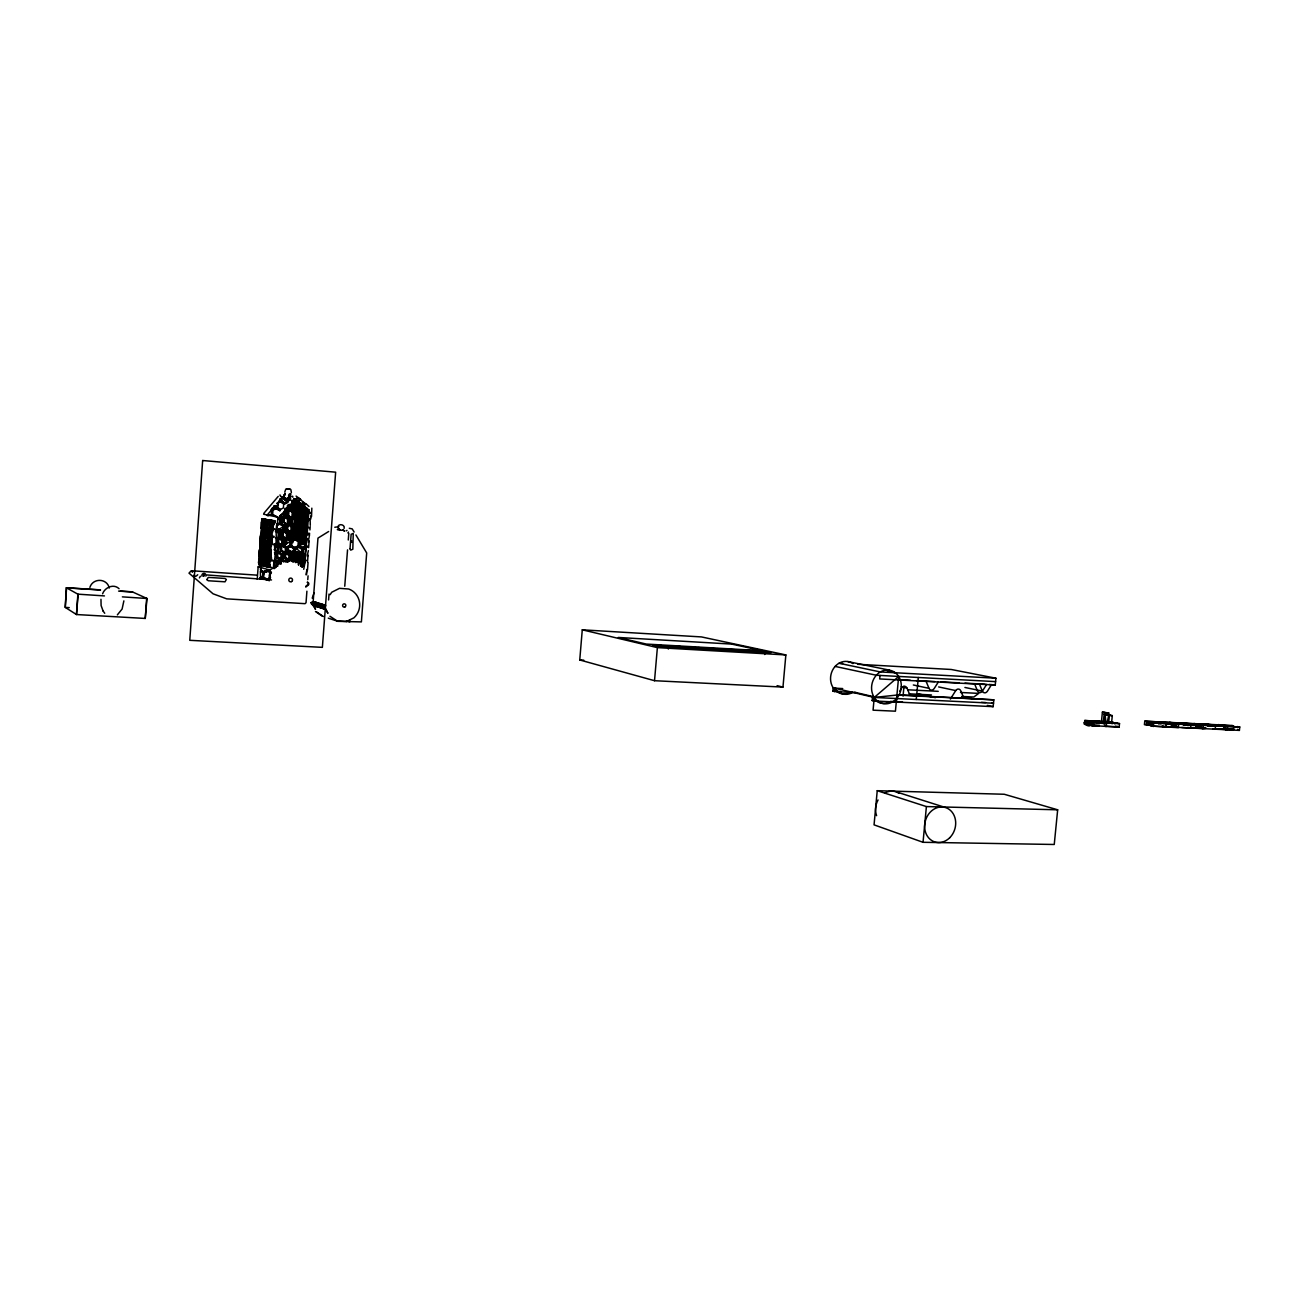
<?xml version="1.0" encoding="UTF-8"?>
<svg xmlns="http://www.w3.org/2000/svg" width="1305" height="1305" viewBox="0 0 1305 1305"><rect width="100%" height="100%" fill="white"/><g stroke="black" fill="none" stroke-linecap="round" stroke-linejoin="round"><path stroke-width="1.5" d="M1172.428 724.911L1172.95 723.851M193.874 575.228L195.261 576.337M1232.475 725.89L1144.762 721.192L1144.42 724.683L1153.375 725.384M1188.61 727.603L1190.666 728.223L1191.025 724.732L1189.132 724.357M1172.053 724.911L1172.983 723.019L1175.25 723.476M1194.124 723.459L1196.163 724.259L1183.88 723.345M1112.578 722.448L1084.749 720.49L1084.406 724.079C1095.025 730.506 1088.321 717.244 1089.936 724.667M1176.572 724.161L1178.676 724.177L1178.317 727.668L1151.402 726.069L1239.391 730.392L1239.75 726.967L1150.129 722.644L1149.591 724.96L1151.744 726.167M1201.334 726.314A2.463 1.648 -88.6 0 0 1201.187 725.319L1201.269 724.96M1225.525 726.396L1227.679 726.412L1227.32 729.854L1225.379 729.479M1234.497 727.586L1232.116 725.498M280.004 494.889L280.445 495.998M1117.455 723.557L1119.511 723.557L1119.152 727.146L1091.274 725.531L1098.794 725.923M1223.601 727.554L1224.286 725.939L1225.95 726.037M1173.652 724.813L1173.57 724.846M199.404 577.903L200.383 576.255M123.877 600.871L122.099 609.044L117.352 614.883M100.322 589.86L66.343 587.756L65.25 607.396L76.473 614.541L145.247 618.44L146.976 598.489L132.294 591.834L120.305 591.083M145.247 618.44L146.666 598.343M257.232 579.192L258.145 566.859L260.918 565.065M260.429 535.768L259.94 542.489L260.429 535.768L263.659 536.012M261.604 528.15L261.016 536.273L261.604 528.15L264.833 528.395M266.269 519.325L263.039 519.08L262.044 522.196L261.685 518.868L264.899 519.113M261.571 527.187L261.473 521.723L260.984 528.427L261.571 527.187L265.013 527.481M260.315 557.594L260.918 549.454L260.315 557.594L263.545 557.806M258.945 564.396L259.532 556.289L258.455 562.602L258.945 564.396L260.755 564.527M262.484 564.983L260.674 564.853L260.364 558.556L261.261 556.713L264.491 556.941M261.701 550.743L262.305 542.586L261.701 550.743L264.931 550.971M263.284 519.113L263.789 522.489L264.784 519.357M261.359 543.5L261.962 535.36L261.359 543.5L266.334 544.103M263.121 571.835L267.443 570.236L263.121 571.835L260.445 570.008L260.674 566.794M262.501 541.673L263.708 535.702L263.104 543.875L262.501 541.673L265.731 541.901M264.148 529.716L264.752 521.543L264.148 529.716L267.378 529.961M260.543 578.148L260.348 571.264L263.219 572.928L262.909 576.973L259.858 577.936L262.909 576.973M263.822 572.03L261.131 570.203L261.359 566.99M260.674 564.853L261.261 556.713M262.745 536.616L263.349 528.46L262.745 536.616L265.975 536.861M264.067 542.962L263.447 551.15L264.067 542.962L267.297 543.206M265.029 519.39L265.551 522.783L268.797 523.028M262.664 549.845L262.06 558.018L262.664 549.845L265.894 550.09M266.514 521.837L265.91 530.042L266.514 521.837L271.554 522.375M262.223 576.777L263.219 572.928M265.421 535.066L265.111 528.786L264.507 536.975L265.421 535.066L268.895 535.36M265.551 522.783L266.563 519.635L270.037 519.928M264.165 565.766L264.768 557.561L263.561 563.515L264.165 565.766L265.992 565.897M266.791 519.684L267.313 523.077L268.324 519.928L271.587 520.173M270.51 577.707A5.481 5.416 -68.4 0 1 270.836 573.205L270.135 573.009A5.465 5.399 -68.4 0 0 269.809 577.511L267.313 579.29L263.3 576.843L263.594 572.797L267.9 571.215L263.594 572.797M264.279 572.993L263.3 576.843M266.432 545.555L265.209 551.558L265.829 543.337L266.432 545.555L269.939 545.849M268.569 519.961L269.107 523.37L270.119 520.206M265.568 558.883L266.187 550.661L265.568 558.883L268.83 559.111M267.851 538.606L266.628 544.625L267.231 536.388L267.851 538.606L271.358 538.9M269.466 530.695L270.086 522.408L269.466 530.695L272.745 530.939M265.926 566.24L266.546 558.002L265.323 563.972L265.926 566.24L267.77 566.354M266.987 551.966L267.59 543.712L266.987 551.966L270.249 552.194M268.047 537.676L268.651 529.422L268.047 537.676L271.31 537.921M270.445 529.748L269.841 538.035L270.445 529.748L273.724 529.993M270.363 520.238L270.902 523.68L274.181 523.925M271.179 509.994L271.587 514.154C273.43 512.294 270.037 508.705 271.88 510.092M267.965 551.053L267.346 559.323L267.965 551.053L271.228 551.297M269.026 536.747L268.406 545.017L269.026 536.747L272.288 536.991M275.273 516.421L271.946 514.121L272.256 510.076L275.861 508.33L279.89 510.728L275.861 508.33M270.902 523.68L271.929 520.499L261.685 518.868M269.515 567.169L270.135 558.866L268.879 564.902L269.515 567.169L271.358 567.3M275.975 516.535L272.663 514.235L272.957 510.173L276.578 508.428M271.88 522.718L271.277 531.021L271.88 522.718L275.176 522.962M269.14 580.872L269.939 570.024L277.035 565.424M275.404 507.351L276.154 506.96L271.783 509.097L276.105 507.449M276.464 507.433L277.247 506.764L280.493 509.831L277.182 507.531M273.463 567.218L273.968 560.351L276.937 562.047L276.627 566.207L273.463 567.218L276.627 566.207M274.751 549.829L274.49 544.707M277.688 551.787L274.523 552.814L277.688 551.787L277.998 547.627L275.045 545.947L274.67 543.777M278.764 537.366L275.6 538.41L278.764 537.366L279.074 533.19L276.105 531.526L276.578 525.279L279.58 523.811L283.723 526.29L283.413 530.45L279.694 532.277L276.203 530.238L279.694 532.277M274.197 567.414L274.703 560.53M281.276 559.29L277.557 561.117L274.8 559.241L275.159 554.282L278.177 552.798L277.133 552.668L276.823 556.697L281.276 559.29L281.586 555.131L277.443 552.635L275.159 554.282M275.257 552.994L275.045 545.947M275.861 544.805L276.236 539.846L279.237 538.378L282.647 540.71L282.337 544.886L277.883 546.55L275.143 544.658L278.634 546.697L285.485 543.386L285.795 539.34L281.766 536.942L278.161 538.704L277.867 542.733L281.88 545.147L277.867 542.733M276.334 538.557L276.105 531.526M276.937 530.368L277.312 525.393L280.314 523.941M277.41 524.104L277.737 519.586L279.074 518.003L280.151 518.754L279.841 522.93L276.676 523.99M275.893 566.027L276.203 561.868L273.968 560.351M276.954 551.624L277.264 547.464M277.508 542.798L277.1 538.622L277.508 542.798L273.903 544.577M278.03 537.22L278.34 533.06M277.737 519.586L278.34 517.906L279.401 518.64L279.841 522.93M280.64 500.745L280.037 498.983L280.64 500.745L278.422 501.805L280.754 499.065M276.986 566.093L277.296 561.949L281.015 560.122L284.017 561.835M277.541 556.876L277.851 552.831L281.456 551.053L284.751 553.32L284.441 557.349L280.852 559.127L276.823 556.697M288.96 550.449L281.456 554.038L278.063 551.705L278.373 547.545L285.958 544.364L278.373 547.545M278.585 542.88L278.879 538.835L282.484 537.073M279.123 537.301L279.433 533.141L283.886 531.461L287.296 533.81L286.986 537.97L283.267 539.797L279.123 537.301L283.267 539.797M280.2 522.881L280.51 518.721L284.963 517.025L288.372 519.39L288.062 523.55L284.343 525.36L280.2 522.881L284.343 525.36M288.323 501.397L285.958 500.027L287.655 501.854L285.012 503.143L281.701 500.826L282.174 497.401M277.72 566.288L278.03 562.129L281.75 560.285M282.206 554.201L278.797 551.868L279.107 547.708M279.874 537.448L280.183 533.272L283.886 531.461M280.934 523.011L281.244 518.835L284.963 517.025M279.531 559.861L279.939 564.07L280.249 560.024L276.22 557.594L280.249 560.024M280.559 545.898L280.983 550.09L281.276 546.045L277.264 543.63L281.276 546.045M281.309 535.964L281.603 531.918L278.308 529.651L282.32 532.049L282.027 536.094L278.422 537.856L281.309 535.964L286.399 538.443L282.369 536.045L282.663 532L286.986 530.368L290.297 532.652L289.987 536.681L289.563 532.522L286.986 530.368M279.776 509.733L283.381 507.988L283.691 503.942L280.379 501.642L276.921 503.322L281.097 501.724L283.691 503.942M283.364 518.052L282.337 521.984L283.364 518.052L280.053 515.752M281.603 544.723L281.913 540.564L278.503 538.231L276.236 539.846M278.96 532.13L282.663 530.319L282.973 526.16L279.58 523.811M283.74 515.915L284.05 511.756L284.49 516.013L280.037 517.71L284.49 516.013M281.325 550.009L281.635 545.979L281.325 550.009L284.62 552.26L288.943 550.661M283.413 522.065L283.707 518.02L288.03 516.389L291.325 518.672L291.031 522.701L287.426 524.463L283.413 522.065L287.426 524.463M281.309 560.106L281.015 564.135L280.591 559.927L284.914 558.328L288.209 560.579L284.914 558.328M283.087 536.176L283.397 532.13M284.131 522.179L284.441 518.134M289.792 555.718L285.648 553.222L289.792 555.718L289.482 559.861L285.762 561.688L281.635 559.192L281.945 555.033L288.682 551.477L292.075 553.451L288.682 551.477M290.852 541.314L286.709 538.835L290.852 541.314L290.542 545.474L286.839 547.301L282.696 544.805L283.006 540.645L289.726 537.529L293.103 539.503L292.875 542.717M283.772 530.401L284.082 526.241L288.536 524.561L291.929 526.91L291.619 531.07L287.916 532.88L283.772 530.401L287.916 532.88M284.849 515.997L285.159 511.837L289.612 510.141L293.005 512.506L292.695 516.666L288.992 518.46L284.849 515.997L288.992 518.46M285.762 561.688L282.369 559.372L282.679 555.212L286.382 553.385M286.839 547.301L283.446 544.952L283.756 540.792L287.459 538.981M284.523 530.531L284.833 526.372L288.536 524.561M285.583 516.111L285.893 511.935L292.075 508.722L292.304 505.639L290.901 504.497L297.116 507.857L292.206 504.399L292.973 505.59M280.135 558.964L283.723 557.186L284.033 553.157L281.456 551.053M281.162 545.001L284.767 543.239L285.061 539.21L281.766 536.942M286.529 529.406L286.105 525.246L285.811 529.275L290.885 531.755L293.788 530.336L294.147 525.524L290.754 523.566L294.147 525.524M287.867 511.364L286.839 515.296L287.867 511.364L284.572 509.064M289.482 559.861L284.784 557.268L285.094 553.238L289.416 551.624M285.159 552.211L285.469 548.067L282.076 545.735L286.219 548.214L285.909 552.374L281.456 554.038M282.532 539.65L286.235 537.823L286.545 533.68L283.152 531.331M283.609 525.246L287.312 523.436L287.622 519.276L284.213 516.927M287.916 515.377L291.929 517.775L287.916 515.377L288.209 511.348L292.532 509.7L295.191 511.544L294.832 516.356L288.715 519.357L288.405 523.517L291.798 525.866L296.251 524.186L296.561 520.026L292.418 517.563L296.561 520.026M288.421 508.542L289.139 509.129L284.669 510.826L288.421 508.542A2.088 2.055 83.6 0 1 286.969 507.71L284.457 510.679M285.028 561.509L288.715 559.682L285.518 557.431L285.811 553.402M286.855 539.422L286.562 543.467L286.121 539.291L290.444 537.66M287.589 529.471L287.899 525.442L291.488 523.68M288.633 515.491L288.943 511.446M286.268 552.292L286.578 548.149L291.031 546.485L294.408 548.818L294.098 552.961L290.411 554.788L286.268 552.292L290.411 554.788M287.328 537.905L287.638 533.761L292.092 532.081L295.485 534.43L295.175 538.574L291.472 540.4L287.328 537.905L291.472 540.4M287.018 552.455L287.328 548.296L291.031 546.485M288.079 538.052L288.389 533.892L292.092 532.081M292.548 525.997L289.155 523.648L289.465 519.472L294.751 517.612L295.713 511.642L292.402 508.705L292.581 506.373L295.256 507.612L297.246 505.084M294.245 503.257L289.938 504.888L294.245 503.257L297.638 505.622L297.328 509.782L293.625 511.576L289.531 508.33M286.709 524.349L290.297 522.587L290.591 518.558L288.03 516.389M288.715 559.682L289.025 555.538M286.089 547.138L289.792 545.327L290.102 541.167M297.051 539.911L293.625 539.618L290.314 536.632L290.624 532.603L293.707 531.592L294.669 525.638L294.245 524.235L290.297 522.587M287.165 532.75L290.868 530.939L291.178 526.796L287.785 524.447M288.242 518.362L291.945 516.552L292.255 512.392L288.862 510.043M293.201 538.247L291.048 536.763L291.358 532.734L293.707 531.592M292.092 522.783L292.402 518.754L294.751 517.612M295.289 510.304L293.136 508.803L293.315 506.454M293.772 502.246L293.136 500.435L293.772 502.246L291.521 503.339L293.902 500.516M297.654 560.432L293.201 562.08L289.824 559.763L290.134 555.62L293.821 553.793L297.964 556.289L297.654 560.432L295.191 561.656M290.885 545.408L291.194 541.249L295.648 539.585L299.041 541.918L298.731 546.077L295.028 547.888L290.885 545.408L295.028 547.888M291.961 531.021L292.271 526.877L296.724 525.197L300.117 527.546L299.807 531.69L296.105 533.5L291.961 531.021L296.105 533.5M293.038 516.633L293.348 512.49L297.801 510.793L301.194 513.142L300.884 517.302L297.181 519.113L293.038 516.633L297.181 519.113M294.114 502.246L294.604 498.722L298.502 501.903L294.033 498.706L295.354 498.804L300.982 503.387L297.491 504.611L294.114 502.246L298.258 504.692M292.826 561.493L290.575 559.943L290.885 555.783L295.631 552.211L296.3 554.413L295.028 560.318L294.685 554.054M291.651 545.555L291.961 541.396L295.648 539.585M292.728 531.151L293.038 527.008L296.724 525.197M293.788 516.747L294.114 512.588L297.801 510.793M294.865 502.327L295.354 498.804M291.341 553.287L291.716 558.246L291.945 555.049M292.467 538.117L292.973 531.461M287.899 525.442L286.872 529.357L290.167 531.624L293.054 530.205L293.413 525.409M294.245 524.235L294 517.498M291.194 517.661L294.098 516.258L294.457 511.446L292.532 509.7M292.157 552.211L289.286 550.58L292.581 553.597L292.287 557.626L290.885 559.323M305.305 548.133L302.907 549.323L302.597 553.451L305.566 555.147L306.071 548.296L304.734 555.751L292.108 552.961L292.255 550.922L292.777 552.684L295.958 552.912M295.468 516.633L294.865 524.724L294.702 518.183L295.468 516.633L298.649 516.894M294.93 525.687L295.273 531.885L296.529 525.948M289.645 554.609L293.348 552.798L293.658 548.655L290.265 546.322M290.721 540.254L294.424 538.443L294.734 534.283L291.341 531.951M291.798 525.866L295.485 524.072L295.795 519.912M290.232 509.211L292.875 511.478L296.561 509.684L296.871 505.524L293.495 503.159M295.322 532.832L295.68 539.063L296.936 533.125L296.284 530.956L295.322 532.832L300.134 533.37M296.072 522.865L297.328 516.911L297.687 523.126M294.441 552.88L294.751 548.736L299.204 547.072L302.581 549.405L302.271 553.548L298.584 555.359L294.441 552.88L298.584 555.359M295.827 534.365L295.517 538.525L299.661 541.004L303.347 539.193L303.657 535.034L299.514 532.571L295.827 534.365L300.281 532.701M296.594 524.153L296.904 519.994L301.357 518.313L304.734 520.662L304.424 524.822L300.737 526.616L296.594 524.153L300.737 526.616M297.654 509.766L297.964 505.622L301.928 504.154L305.745 507.27L305.501 510.434L301.814 512.229L297.654 509.766L301.814 512.229M293.185 559.878L293.788 551.803L293.185 559.878L296.366 560.106M297.589 511.886L296.317 517.857L296.92 509.766M296.79 525.98L297.132 532.212L298.405 526.241L297.736 524.088M295.207 553.043L295.517 548.883L299.204 547.072M299.661 541.004L296.268 538.655L296.578 534.512M297.344 524.267L297.654 520.108L301.357 518.313M298.421 509.864L298.747 505.704L301.928 504.154M296.887 560.253L297.197 556.109L293.821 553.793M294.278 547.725L297.964 545.914L298.274 541.771L294.897 539.438M295.354 533.37L299.041 531.559L299.351 527.416L295.974 525.067M299.563 523.403L299.204 517.172L298.241 519.096L298.6 525.311L299.563 523.403L304.93 523.99M296.414 518.999L300.117 517.188L300.427 513.044L297.034 510.695M1198.61 726.086L1197.566 724.145L1199.85 724.601A1.745 1.158 -88.6 0 1 1200.845 726.249M1198.904 726.265L1199.605 724.911L1201.628 724.928M302.744 554.543L298.29 556.191L301.977 554.38L305.468 556.419L305.093 561.346L302.124 562.83L297.98 560.334L297.507 552.619L296.545 554.462L296.904 560.759L297.866 558.899L301.325 559.192M303.82 540.188L299.367 541.852L303.054 540.042L306.544 542.081L306.169 547.007L303.2 548.475L299.057 545.996L298.568 538.508L297.605 540.384M300.444 527.497L300.134 531.641L304.277 534.12L307.246 532.652L307.621 527.709L304.13 525.703L300.444 527.497L304.897 525.817M301.21 517.286L301.52 513.126L305.974 511.446L308.698 513.338L308.339 518.281L305.354 519.749L301.21 517.286L305.354 519.749M299.285 543.467L300.46 538.851L306.642 540.792L306.381 533.81L303.967 534.985L303.657 539.128L306.642 540.792M298.388 564.837L297.915 559.878L301.129 560.106M302.124 562.83L298.747 560.514L299.057 556.37M303.2 548.475L299.824 546.143L300.134 541.999M300.395 537.888L300.036 531.608L299.073 533.5L299.432 539.764L300.395 537.888L303.869 538.166M300.705 533.794L304.179 534.071L300.9 531.771L301.21 527.628M301.977 517.384L302.287 513.24L305.974 511.446M298.633 564.902L299.807 560.318L300.476 562.569M300.068 555.245L298.78 561.199L298.421 554.886L299.4 553.026L300.068 555.245L303.543 555.538L304.522 553.663M300.917 543.794L301.129 541.069M300.9 532.864L302.189 526.861L301.52 524.675L300.542 526.584M301.292 516.519L301.961 518.672L303.249 512.637L302.581 510.483L301.602 512.425M301.178 543.842L302.352 539.21L302.825 544.169M300.525 566.321L300.737 563.564L297.361 561.248L301.504 563.744L301.292 566.517M297.817 555.196L301.504 553.385L301.814 549.242L298.437 546.909M298.894 540.857L302.581 539.047L303.853 532.261L307.083 532.505M299.971 526.502L303.657 524.692L304.93 517.987L308.159 518.248M301.047 512.131L304.734 510.337L304.962 507.172L303.902 506.307L305.941 503.714L308.942 506.471M301.651 559.78L301.292 553.434L300.313 555.31L300.672 561.639L301.651 559.78L305.142 560.057M301.618 566.403L301.83 563.646L304.995 562.634L303.722 569.29M303.086 544.218L304.277 539.569L304.75 544.544M305.044 520.63L304.734 524.773L307.719 526.437L308.241 519.569L305.044 520.63L308.241 519.569M305.81 510.418L306.773 508.118L308.959 509.896L308.796 512.066L305.81 510.418L307.36 510.63M302.075 567.137L301.716 560.759L304.946 560.987M306.463 540.727L303.233 540.498L304.538 534.463L303.853 532.261M304.93 517.987L305.598 520.173L304.31 526.241L303.625 524.039M302.336 567.186L303.641 561.215L303.935 566.321M305.566 555.147L303.364 553.63L303.673 549.487L306.071 548.296M304.44 539.259L305.778 532.603L305.158 540.857L304.473 538.639M307.719 526.437L305.517 524.904L306.854 518.264L306.235 526.535L305.549 524.349M306.773 508.118L306.593 510.516L308.796 512.066M303.576 560.22L303.2 553.858L302.222 555.734L302.597 562.08L303.576 560.22L306.822 560.449M304.734 533.533L304.359 527.204L305.354 525.279L306.039 527.481L304.734 533.533L307.98 533.778M305.81 519.243L305.435 512.93L306.43 510.973L307.115 513.159L305.81 519.243L309.04 519.488M304.228 562.455L304.799 554.919M301.357 562.651L304.326 561.166L304.701 556.256L301.977 554.38M303.054 540.042L305.762 541.918L305.354 547.431L305.876 540.596M306.381 533.81L306.952 526.258M303.494 533.973L306.479 532.522L306.838 527.595L304.13 525.703M307.458 519.455L308.029 511.903M304.571 519.635L307.556 518.183L307.931 513.24L305.207 511.332M306.006 574.787L306.969 569.453L306.577 574.575M307.523 561.982L308.045 555.147L307.393 556.387M308.388 550.596L307.328 555.392M308.6 547.676L309.122 540.841L308.469 542.081M309.938 529.928L310.199 526.502M310.296 525.23L310.101 518.525M311.014 515.589L310.753 519.015L307.507 518.754M307.474 570.22L308.062 562.569M311.52 516.601L311.83 508.151M306.903 591.198L306.039 602.714L305.06 603.677L226.711 598.848L213.074 593.808L188.997 573.14L191.215 570.725L256.449 575.114M307.768 579.665L308.062 575.815M312.205 598.163L314.016 592.927M313.216 600.936L317.963 538.117L328.648 531.51M314.652 603.236L314.44 605.96L313.901 603.008M315.125 606.173A18.009 17.601 -62.6 0 0 313.543 604.541L313.526 602.437L316.185 602.323L315.875 606.401L315.435 602.094L312.841 602.225L312.857 604.329A17.976 17.585 -62.5 0 1 314.44 605.96M320.231 607.787A18.188 17.764 -63.1 0 0 318.632 606.14L318.453 604.199L320.541 603.66L320.231 607.787L319.774 603.432L318.763 607.314L318.322 602.975L316.56 606.629L316.185 602.323M320.916 608A18.221 17.797 -63.2 0 0 319.317 606.368L319.301 604.231L322.009 604.117L321.683 608.244L320.541 603.66M322.4 608.473A18.27 17.846 -63.3 0 0 320.785 606.825L320.769 604.688L323.477 604.574L323.167 608.717L322.009 604.117M324.651 609.174A18.352 17.911 -63.5 0 0 323.036 607.526L323.02 605.373L325.679 605.243L324.651 609.174L323.477 604.574M328.583 599.941L329.039 594.052M344.748 586.239L347.538 549.894M348.288 539.976L348.794 533.353M1103.231 723.655L1103.834 722.758L1104.421 723.639M579.746 659.971L582.275 629.826L701.454 636.922L785.855 654.931L782.967 687.099L654.523 680.704L579.746 659.971L583.792 660.183M654.523 680.704L657.377 647.623L582.275 629.826M668.307 649.042L668.454 647.345L770.929 652.761L754.877 650.689M764.697 654.506L764.861 652.843M856.227 692.612L834.515 691.552L832.867 691.144L833.177 687.784L874.252 697.457L993.496 703.232L993.839 699.823L899.161 694.831M834.515 691.552L834.825 688.175L842.72 688.567M991.572 702.824L993.496 703.232L993.154 706.658L873.926 700.964L872.148 700.54L872.474 697.049A16.998 14.746 -77.3 0 0 887.84 702.759M874.252 697.457L873.061 710.181L895.426 711.192L898.672 676.447L874.252 697.457L896.943 695.043L993.839 699.823M880.01 675.452L879.684 678.943L995.258 685.027L995.911 678.209L951.247 669.481L857.646 664.278M877.237 790.7L874.056 824.858L923.027 842.296L1054.244 844.482L1057.67 809.801L1004.246 794.256L877.237 790.7L926.403 806.572L1057.67 809.801M903.06 696.103L903.973 686.316M916.257 699.496L918.329 677.491M923.027 842.296L926.403 806.572M896.633 698.518A17.03 14.763 -77.3 0 0 890.728 670.444A17.03 14.763 -77.3 0 0 871.952 691.797A17.03 14.763 -77.3 0 0 896.633 698.518L896.943 695.043L896.274 702.025L894.463 701.601M1117.178 726.281L1119.152 727.146M1086.364 724.389L1086.413 724.079A2.561 1.566 -88.3 0 1 1086.315 723.557L1089.887 725.27L1099.169 725.678M1093.182 725.988L1093.557 722.383L1091.714 721.991M1101.534 723.084L1101.029 721.796L1088.044 721.192A1.811 1.109 -88.3 0 0 1086.82 722.432L1086.461 723.41M1101.436 721.796L1102.399 712.122L1108.875 713.068M1104.96 722.578L1103.28 722.497L1104.34 712.514L1108.532 712.922L1108.369 714.667L1107.244 714.7L1108.695 714.814M1104.34 721.926L1104.715 718.06M1102.399 712.122L1105.629 712.791L1105.466 714.536L1108.549 714.716M1200.91 727.962L1202.965 728.761L1203.324 725.303L1201.399 724.911M1105.939 722.073L1105.09 714.781L1105.939 714.732M1107.244 722.383L1108.646 715.385L1106.803 715.107L1107.668 714.651M1108.695 722.448L1109.397 715.483M1111.599 722.595L1112.3 715.613L1108.5 715.058M1146.524 725.074L1148.123 725.156L1148.433 722.154L1146.883 721.583M1150.178 725.596L1150.488 722.562L1152.087 722.66M1153.375 726.542L1153.734 723.035L1151.875 722.644M100.974 599.305L101.105 605.536L103.128 611.066M1162.837 722.905L1160.585 722.448L1160.651 723.606M1164.011 726.722L1165.887 727.097L1166.246 723.606L1162.478 723.117L1176.572 724.193A2.48 1.631 -88.5 0 1 1176.686 724.846M1171.711 722.725L1173.44 724.096L1172.934 723.41M1176.653 727.277L1175.12 726.135M1176.996 723.802L1174.777 724.797M1187.583 724.047L1185.299 723.59L1185.462 724.944M1188.871 724.34L1186.93 724.895L1187.942 724.911M1199.295 726.216L1199.964 724.83M1212.051 725.156L1209.735 724.699L1209.947 726.216M1212.524 726.233L1211.317 726.086L1213.389 725.841M1220.55 724.96C1224.074 727.538 1220.012 724.65 1224.172 725.711M349.675 620.462L349.805 621.849L346.2 620.691M348.451 532.049L347.897 532.946M1198.92 726.118L1199.817 725.009L1200.535 726.249M1208.724 726.233C1210.094 724.03 1211.578 727.456 1207.973 724.389M1174.337 724.911L1175.218 723.884L1175.903 724.944M1174.37 724.781L1175.365 723.704M1234.84 727.521L1237.548 726.559M1158.84 723.688A2.496 1.615 -88.4 0 1 1159.183 722.611L1159.199 722.252M1183.912 723.688L1183.929 723.655A2.48 1.631 -88.5 0 0 1183.521 724.993M1184.418 724.911L1185.299 723.916L1183.553 723.264M1104.585 722.627L1104.519 722.97A2.561 1.582 -88.3 0 1 1104.634 723.671M284.767 492.116L285.779 489.114L287.834 488.902M337.979 527.579C337.44 523.028 345.564 524.235 344.096 528.46M1086.364 722.301A2.561 1.566 -88.3 0 1 1086.674 721.371L1086.69 720.996M1159.199 722.595L1171.58 723.182A2.48 1.615 -88.5 0 0 1171.189 724.96M1091.584 722.04L1091.502 722.383A2.561 1.582 -88.3 0 1 1091.241 725.091L1091.257 725.515M1106.689 722.269L1105.661 722.057L1106.787 722.269M1159.77 723.606L1161.091 723.574L1158.856 722.138M292.663 496.177L292.826 497.27M1237.662 726.64L1237.58 726.95A2.447 1.68 -88.7 0 1 1237.695 727.456M263.006 521.25L262.403 529.406L263.006 521.25L266.22 521.494M266.873 529.096L266.269 537.317L266.873 529.096L270.135 529.341M265.47 536.045L264.85 544.25L265.47 536.045L268.716 536.29M273.022 530.352L273.675 529.014M264.409 550.253L263.806 558.442L264.409 550.253L267.656 550.482M270.82 537.089L270.2 545.392L270.82 537.089L274.099 537.334M266.253 557.365L263.006 557.137L262.109 558.997L262.403 565.31L264.23 565.44M269.385 544.087L268.781 552.374L269.385 544.087L272.663 544.332M261.62 563.988L260.967 565.326L262.06 565.62L261.62 563.988L264.85 564.217M262.403 565.31L263.006 557.137M89.898 587.38C92.851 577.789 107.124 578.099 109.261 588.033M102.589 593.808C104.873 587.38 113.714 583.417 119.065 588.718M271.603 558.654L268.324 558.426L267.394 560.302L267.721 566.696L269.564 566.827M269.14 559.763L269.76 551.46L269.14 559.763L272.419 559.992M266.905 565.359L266.236 566.713L267.362 567.006L266.905 565.359L270.168 565.587M267.721 566.696L268.324 558.426M299.661 511.217L300.329 509.88L299.204 509.733L299.661 511.217L302.858 511.462M301.047 516.486L300.068 518.411L299.71 512.18L300.688 510.239L301.341 512.392M303.461 511.707L304.13 510.369L302.988 510.222L303.461 511.707L306.675 511.968M294.424 530.629L293.821 538.704L294.424 530.629L297.605 530.874M1105.58 723.623L1106.526 723.606M302.825 524.626L299.628 524.382L298.649 526.29L299.008 532.538M307.311 512.212L307.996 510.859L306.838 510.712L307.311 512.212L310.557 512.474M293.87 539.666L294.832 537.807L295.485 539.976L298.927 540.254M295.729 540.025L296.692 538.149L297.344 540.335M301.944 531.934L300.966 533.843L301.325 540.139L302.613 534.137L301.944 531.934L305.158 532.179M292.777 552.684L293.723 550.841M297.817 553.32L294.636 553.092L295.582 551.232M299.693 553.728L296.496 553.499L297.458 551.64M293.233 560.856L294.18 559.013L294.832 561.232M301.586 554.136L298.372 553.907L299.334 552.048M295.093 561.28L296.039 559.453L296.708 561.672M301.243 552.455L300.264 554.331L299.595 552.097M303.657 547.823L304.652 545.93L307.898 546.159M303.722 548.801L304.701 546.909L305.256 548.72M308.404 541.102L309.579 534.626L306.332 534.381M304.081 555.163L304.897 553.646M300.737 562.618L301.716 560.759M344.308 531.086C341.47 529.341 342.187 529.129 344.487 530.874M1114.976 723.655L1117.39 723.149M1151.728 722.709L1151.646 722.954A2.496 1.599 -88.4 0 1 1151.402 725.678L1151.385 726.037M1223.454 726.624L1224.286 725.939M986.678 684.342L982.453 691.095A3.442 2.92 -77.9 0 1 977.429 690.834L974.525 683.706M991.539 684.603L987.33 691.34A3.442 2.92 -77.9 0 1 982.322 691.079L964.917 687.458M950.399 699.072L955.733 690.573A3.458 2.953 -77.6 0 1 960.806 690.834L963.742 697.979M938.442 681.814L934.135 688.616A3.475 2.985 -77.6 0 1 929.013 688.355L913.321 684.978M899.602 691.275L901.788 687.833A3.507 3.018 -77.3 0 1 906.991 688.094L910.009 695.32M278.585 564.364L275.143 560.057M330.116 594.689L331.747 592.242L339.528 588.327L348.663 589.012A17.063 16.59 -70.2 0 1 353.9 617.836L346.053 621.686M1146.394 725.009L1146.475 724.748A2.496 1.599 -88.4 0 1 1146.736 722.04L1146.752 721.714M302.891 502.458L300.851 505.051L301.618 506.242L303.641 503.665M296.773 498.037L294.734 500.614L301.112 505.084L303.135 502.49L305.566 503.893L299.188 498.673M302.483 503.909L300.46 506.487L293.364 500.843L294.131 502.05M303.657 502.931L301.618 505.524L306.642 509.032M299.71 505.296L302.124 506.683L304.147 504.105M302.385 506.715L304.408 504.138M282.663 497.499L284.653 494.954M284.898 494.987L282.908 497.515L287.818 500.957L287.035 499.766L289.286 497.254M280.477 496.014L285.632 500.207L287.948 497.499M291.292 496.259L289.27 498.82L290.885 498.983M297.279 498.477L295.24 501.055L301.618 506.242M297.671 502.458L299.693 499.864M296.072 496.096L300.542 499.293L297.915 502.474L293.772 498.673M196.272 576.109L197.724 574.738M290.428 507.466C291.423 502.539 285.599 508.559 290.428 507.466A2.088 2.055 83.6 0 0 290.346 505.361M279.058 517.041L284.8 511.854M263.969 513.175L278.226 496.389M287.279 499.799L284.474 497.678L281.945 497.678M271.57 509.88L267.019 515.247L267.965 515.899L271.587 514.154M274.735 506.161L271.57 508.95L274.735 506.161A2.039 2.006 80.8 0 0 276.154 506.96M280.232 515.671L284.474 511.625M1223.503 726.559L1224.857 727.505L1224.449 726.575M1086.739 722.53L1087.995 721.616L1117.667 723.166M263.121 563.793L260.511 564.967M276.301 505.688L274.605 505.704M1103.769 723.639C1103.1 722.105 1101.551 724.21 1103.28 722.497M1197.517 724.536L1196.636 726.2M346.086 530.907L347 530.368M305.762 541.966L296.056 548.231L304.734 555.751M334.781 527.253L338.957 526.714M293.103 539.536L283.625 545.637L292.108 552.961M276.154 530.907L285.567 525.409L285.762 524.006L277.182 517.025L263.594 514.219M1233.796 728.94L1229.571 728.843M1221.871 726.069L1211.644 725.955M275.828 516.03L277.182 517.025M295.664 562.651L298.127 561.427M267.068 580.056L270.266 578.474M304.995 562.634L301.83 563.646M274.8 559.241L276.823 560.938L280.526 559.111L281.586 555.131M302.434 548.312L306.169 547.007M276.366 567.023L274.099 568.703M286.741 561.9L289.955 560.856L287.475 562.08M260.021 579.061L262.68 577.74L266.709 580.187M307.164 533.941L303.967 534.985M274.36 545.539L277.981 543.777M275.404 531.526L279.009 529.765M297.491 504.611L300.982 503.387M281.701 500.826L284.294 503.045L287.655 501.854M1197.55 724.96L1197.044 726.249M203.939 576.141L203.776 574.543L203.515 576.158M1148.302 725.156L1148.433 722.154L1233.731 726.053M1173.244 726.249L1171.368 726.2L1177.289 726.461M1187.24 724.259L1186.408 724.83A1.745 1.158 -88.5 0 1 1188.415 724.862M1211.692 725.368L1210.795 726.053A1.745 1.175 -88.6 0 1 1212.981 726.298M341.665 530.319L337.326 529.667M1087.799 724.193L1088.044 721.192L1090.23 721.665M351.714 542.391L350.8 541.64L351.697 540.971M1162.478 723.117L1161.727 723.59A1.762 1.142 -88.5 0 1 1163.587 723.59M1108.614 713.085L1105.629 712.791M1105.351 722.269L1104.813 722.154M321.144 604.052L319.692 605.08L320.084 606.597A18.237 17.813 -63.2 0 1 321.683 608.244M322.629 604.509L321.161 605.536L321.552 607.07A18.303 17.862 -63.4 0 1 323.167 608.717M324.815 605.194L323.346 606.205L323.738 607.755A18.368 17.927 -63.5 0 1 327.914 613.35L325.451 608.163M1106.248 715.01L1107.423 714.716M313.167 601.605L311.732 602.6L312.123 604.101A17.96 17.569 -62.5 0 1 313.706 605.716M315.337 602.274L313.901 603.269L314.293 604.786A18.042 17.634 -62.7 0 1 315.875 606.401M317.474 602.926L316.022 603.938L316.414 605.455A18.107 17.699 -62.9 0 1 318.012 607.086M318.926 603.367L317.474 604.378L317.865 605.912A18.156 17.748 -63 0 1 319.464 607.543M1104.16 714.259L1107.341 714.585M1233.421 729.006L1231.757 728.924M1110.131 715.156L1107.831 714.928M191.558 571.394L192.716 571.704M1107.929 715.401L1112.3 715.613M1166.686 723.884L1175.821 724.911M1194.907 725.172L1200.453 726.233M1212.361 725.972L1218.43 726.249M1112.431 722.057L1084.749 720.49M1105.205 721.942L1106.526 721.991M1086.674 721.371L1113.752 722.627L1114.437 723.671M1087.603 721.877L1103.198 722.676M1089.789 722.35L1119.511 723.557M1149.754 724.911L1153.31 725.074M1090.523 722.513L1103.524 723.101M1205.804 727.75L1201.465 727.57A2.463 1.648 -88.6 0 1 1201.171 727.913M1192.493 727.521L1205.526 728.076M1221.48 728.826L1233.633 729.348M1162.494 726.396L1174.892 726.967L1172.624 726.494A1.762 1.142 -88.5 0 1 1172.135 726.2M1187.24 727.521L1199.507 728.06L1197.207 727.603M1217.761 728.891L1223.813 729.152M1181.71 727.505L1205.168 728.565M1213.144 728.843L1233.421 729.838M1084.406 724.079L1088.843 724.161M1099.381 725.466L1087.685 724.797A1.811 1.109 -88.3 0 1 1086.804 723.606M1106.216 726.249L1117.308 726.738M1232.328 725.498L1144.762 721.192M1153.734 723.035L1239.75 726.967M1187.126 724.699L1201.187 725.286M1223.258 726.33L1225.525 726.428A2.463 1.664 -88.6 0 1 1225.656 727.586M981.49 702.335L985.536 702.53M872.148 700.54L878.232 700.834M890.418 701.421L902.505 701.992M907.905 689.807L938.23 691.34M960.48 692.466L978.668 693.395L973.807 697.033L961.703 696.446M909.291 693.836L931.46 694.945M832.867 691.144L840.746 691.536M1106.2 714.569L1107.472 715.287L1106.2 714.928M1107.358 715.058L1107.505 714.879M995.585 681.618L876.308 675.24L835.135 666.415M900.173 679.742L910.303 680.264M916.371 680.59L934.592 681.553M940.677 681.879L958.898 682.825M964.966 683.151L985.226 684.228M989.272 684.44L995.258 685.027M842.655 663.446L839.017 663.25L880.337 671.945L995.911 678.209M657.377 647.623L785.855 654.931M344.765 621.392L336.511 620.886L328.273 618.146M69.247 607.624L65.25 607.396L66.571 587.886L100.583 589.99M104.449 595.912L77.876 594.167L76.473 614.541L78.121 594.313L66.343 587.756M122.376 596.874L146.976 598.489M668.454 647.345L652.582 645.339L754.926 650.771L763.898 652.712M316.87 602.535L314.799 603.057L314.978 604.998A18.058 17.65 -62.7 0 1 316.56 606.629M318.322 602.975L315.712 603.106L315.728 605.226A18.091 17.683 -62.8 0 1 317.311 606.858M319.774 603.432L317.148 603.562L317.164 605.683A18.139 17.732 -63 0 1 318.763 607.314M118.592 591.1L132.588 591.964M324.195 604.786L322.09 605.324L322.27 607.282A18.319 17.879 -63.4 0 1 323.868 608.929M207.152 574.967L271.505 579.958M259.842 562.569L263.055 562.781M260.07 562.618L263.3 562.847M261.571 563.01L265.046 563.287M265.078 563.923L268.569 564.2M266.856 564.38L270.119 564.592M261.228 555.734L264.687 556.012M294.131 558.051L297.573 558.328M262.957 556.158L266.204 556.387M266.497 557.007L270.005 557.3M291.668 558.817L297.377 559.241M268.275 557.447L271.554 557.675M294.751 560.285L291.57 560.073L292.336 558.589L292.989 560.791L296.17 561.02M260.135 558.507L263.594 558.785M263.855 559.421L267.101 559.649M265.388 559.812L268.879 560.09M269.189 560.759L272.484 560.987M268.226 545.947L271.489 546.175M262.615 548.883L265.845 549.111M262.843 548.932L267.607 549.503M267.917 550.074L271.424 550.367M260.021 551.314L263.235 551.542M292.581 553.597L296.007 553.875M261.522 551.656L264.98 551.95M294.441 554.005L297.866 554.282M296.3 554.413L299.742 554.69M305.403 554.968L302.173 554.739L301.488 552.504M298.176 554.837L301.39 555.049M266.791 552.896L270.07 553.124M301.961 555.669L305.452 555.963M262.566 537.546L266.024 537.839M264.311 537.905L267.558 538.133M304.603 541.347L301.129 541.053L300.46 538.851M303.037 541.428L306.528 541.706M260.527 541.265L263.74 541.493M264.018 541.983L267.492 542.276M269.336 543.108L272.859 543.402M302.776 546.518L307.947 547.138M261.408 544.462L264.638 544.707M262.909 544.789L266.155 545.033M266.824 528.117L270.086 528.362M270.396 528.753L273.919 529.047M301.879 530.956L305.37 531.249M272.207 529.08L275.502 529.324M306.43 533.109L309.677 533.353M263.953 530.646L267.427 530.939M265.714 530.972L268.961 531.217M269.27 531.624L272.794 531.918M304.538 534.463L308.029 534.756M260.527 534.512L267.134 535.017M296.643 537.187L300.085 537.464M268.977 535.768L272.239 535.996M269.205 535.8L274.05 536.355M304.228 538.59L307.719 538.883M271.929 520.499L275.453 520.793M261.571 520.467L266.171 520.532M294.343 522.995L301.129 523.403M266.465 520.858L271.505 521.396M271.832 521.723L275.371 522.016M263.838 523.452L267.068 523.713M339.169 529.08C335.858 529.536 339.055 528.101 339.773 530.368M265.355 523.713L268.846 524.006M303.755 526.828L300.281 526.551L299.628 524.382M269.156 524.349L273.985 524.871M302.189 526.861L305.419 527.106M306.039 527.481L309.285 527.726M294.375 529.683L297.556 529.912M265.29 527.856L268.536 528.101M295.419 515.687L298.845 515.964M302.939 516.747L308.094 517.269M297.997 519.047L301.439 519.341M305.598 520.173L309.106 520.467M295.713 511.642L298.894 511.903M303.249 512.637L306.74 512.93M307.115 513.159L310.623 513.452M288.829 489L290.836 489.554L291.39 492.507M286.627 488.804L290.053 489.098M191.574 571.394L192.504 571.9M1106.771 714.52L1106.379 714.602M284.718 497.711L288.878 499.978M287.85 502.523L284.751 504.04M292.304 505.639L292.075 508.722M299.253 508.118L300.884 508.314L298.323 506.226M302.793 508.559L298.568 506.258M308.959 509.896L294.702 508.102L292.581 506.373M298.649 509.505L299.759 509.651M287.752 510.369L285.175 508.167M283.25 517.041L280.657 514.855M292.402 518.754L291.358 522.669L293.511 524.17M304.734 520.662L300.59 518.199M349.3 528.28L352.171 528.868L354.128 532.016M303.657 524.692L305.517 524.904M291.178 526.796L293.038 527.008M299.041 531.559L300.9 531.771M303.657 535.034L299.514 532.571M294.424 538.443L296.268 538.655M306.544 542.081L292.369 539.356L289.726 537.529M1218.381 724.569L1220.289 724.96M1237.45 730.017L1239.391 730.392M1206.293 724.014L1208.185 724.389M1213.601 725.466L1215.526 725.857L1215.167 729.316L1213.242 728.924M1181.89 722.888L1183.782 723.28M1169.59 722.334L1171.466 722.709M1157.225 721.763L1159.068 722.138M847.793 661.553L889.39 670.15M887.384 671.096L895.328 672.744M938.638 686.936L955.733 690.573M1097.717 721.078L1099.544 721.469M1103.231 722.252L1101.029 721.796A1.811 1.126 -88.3 0 0 1100.099 722.269M1104.731 722.578L1106.575 722.97L1106.216 726.559L1104.373 726.167M962.503 696.527L972.192 698.632M737.097 649.76L745.938 651.684M736.102 649.694L744.927 651.635M987.347 705.385L993.154 706.658M901.2 686.822L906.991 688.094M718.125 648.667L726.82 650.608M717.13 648.618L725.808 650.543M917.546 693.689L935.424 697.669M276.66 551.689L274.066 549.584M699.007 647.574L707.555 649.499M697.996 647.525L706.543 649.45M679.742 646.464L688.126 648.406M678.714 646.415L687.099 648.34M660.297 645.355L668.535 647.28M854.547 692.221L873.518 696.674M777.095 685.647L782.967 687.099M262.256 565.424L263.349 565.701M264.002 565.881L265.111 566.174M265.763 566.337L266.889 566.631M267.541 566.81L268.667 567.104M269.336 567.284L270.461 567.577M258.145 566.859L269.939 570.024M896.274 791.89L944.184 807.126M1225.591 729.479L1223.813 728.826M1196.277 723.851L1197.86 724.405M1201.269 728.386L1199.262 727.521M1162.184 726.135L1163.75 726.706M1112.203 722.057L1113.752 722.627M1115.481 726.151L1117.031 726.722M1099.805 721.486L1102.04 723.247M1173.293 723.28L1174.027 724.569M298.682 498.233L300.542 499.293M297.149 501.267L300.199 503.29M292.842 500.402L295.256 501.789L294.473 500.582M301.112 505.084L307.36 509.129L305.99 508.02M297.801 505.068L304.701 508.787L302.124 506.683M293.543 504.187L296.431 505.997M291.7 503.975L294.065 505.345L293.299 504.154M316.838 612.061L323.395 616.515M315.451 611.539L322.384 616.237M271.44 572.308L267.819 570.122L270.739 572.112M267.199 571.019L270.836 573.205M329.953 616.27L337.701 621.327L361.387 621.898L366.689 552.961L355.906 534.952M281.015 560.122L283.267 561.656M275.779 546.094L277.998 547.627M276.839 531.657L279.074 533.19M282.924 531.151L278.911 528.753L282.206 531.021M279.792 517.155L280.771 517.824M339.496 529.194L339.953 530.173M297.295 504.627L291.488 500.647L295.419 504.415M290.721 500.174L287.426 498.624L289.123 499.994M292.01 501.805L295.925 505.573M297.361 507.873L294.049 504.627M281.456 497.319L286.921 501.773M301.161 504.073L303.543 506.487M288.748 496.732C294.261 492.181 287.182 492.964 288.894 496.879M104.726 613.268L103.079 611.001M1099.626 721.518L1099.658 721.926A2.561 1.582 -88.3 0 0 1099.267 723.606M287.785 500.223L288.568 501.414M291.455 503.942L292.222 505.117M292.597 500.386L293.364 501.577M295.925 504.839L296.692 506.03M298.421 498.2L299.188 499.424M1208.3 724.471L1220.42 725.417A2.447 1.664 -88.6 0 0 1220.093 726.314M1176.278 727.097L1163.897 726.64M926.012 681.145L929.013 688.355M979.419 683.967L982.322 691.079M302.564 538.28L303.233 540.498M297.703 551.689L298.372 553.907M295.827 551.297L296.496 553.499M295.338 552.39L295.762 553.826M293.984 550.889L294.636 553.092M885.182 792.836A17.226 14.795 -73 0 1 898.9 793.212M876.601 815.674A17.226 14.795 -73 0 1 878.053 799.981M852.736 692.4A16.394 14.339 -77.3 0 1 834.825 688.175M1237.368 726.967A2.447 1.68 -88.7 0 1 1237.483 727.603M1201.122 727.489A2.463 1.648 -88.6 0 1 1200.926 727.913M1201.432 725.335A2.463 1.648 -88.6 0 1 1201.562 726.151M1151.907 723.068A2.496 1.599 -88.4 0 1 1151.646 725.694M1207.68 726.265A2.463 1.648 -88.6 0 1 1208.071 724.862M1195.755 726.249A2.463 1.648 -88.5 0 1 1196.13 724.308M1195.984 726.249A2.463 1.648 -88.5 0 1 1196.375 724.324M1171.433 724.96A2.48 1.615 -88.5 0 1 1171.808 723.198M1183.276 724.976A2.48 1.631 -88.5 0 1 1183.651 723.737M1158.595 723.688A2.496 1.615 -88.4 0 1 1158.954 722.611M1102.007 723.492A1.811 1.126 -88.3 0 1 1104.16 723.606M1104.78 723.019A2.561 1.582 -88.3 0 1 1104.878 723.671M1112.203 723.639A2.545 1.599 -88.4 0 1 1112.545 722.546M1111.958 723.639A2.545 1.599 -88.4 0 1 1112.3 722.53M1223.209 726.184A1.729 1.175 -88.6 0 1 1225.167 727.521M1224.694 728.826A1.729 1.175 -88.6 0 1 1223.307 728.859M1208.414 726.2A1.745 1.175 -88.6 0 1 1209.735 724.699M1220.599 726.281A1.729 1.175 -88.6 0 1 1221.855 725.254M1198.512 726.265A1.745 1.158 -88.6 0 1 1199.703 724.585M1200.551 727.472A1.745 1.158 -88.6 0 1 1198.822 727.538M1196.245 726.298A1.745 1.158 -88.5 0 1 1197.566 724.145M1184.01 724.928A1.745 1.158 -88.5 0 1 1185.299 723.59M1163.13 726.249A1.762 1.142 -88.5 0 1 1162.184 726.265M1173.994 724.667A1.762 1.142 -88.5 0 1 1176.213 724.96M1176.001 726.233A1.762 1.142 -88.5 0 1 1174.141 726.281M1171.662 724.846A1.762 1.142 -88.5 0 1 1172.983 723.019M1159.329 723.655A1.762 1.142 -88.4 0 1 1160.585 722.448M850.273 692.433A16.378 14.322 -77.3 0 1 830.616 676.904A16.378 14.322 -77.3 0 1 852.932 663.593M307.376 582.226A1.664 1.631 -71 0 1 308.143 585.244A20.652 20.179 -68.2 0 0 305.778 587.12M307.36 582.275A1.648 1.615 -71 0 1 307.376 585.032A20.635 20.162 -68.2 0 0 305.957 586.092M277.312 503.779A2.023 2.006 80.7 0 1 276.627 506.617A2.023 2.006 80.7 0 1 273.854 505.785M277.639 503.404A2.039 2.006 80.8 0 1 277.247 506.764M202.03 576.19A2.055 2.039 -28.1 0 1 203.923 573.384A2.055 2.039 -28.1 0 1 205.88 576.125M270.07 577.462A5.057 4.992 -68.3 0 1 270.69 572.585M206.875 579.599L208.294 580.758L225.015 581.818L226.369 579.485L224.966 578.441L208.245 577.381L206.875 579.599M350.017 548.785L350.719 550.123L352.823 549.242L353.247 533.419L351.143 534.3L350.017 548.785M1087.114 722.97L1087.457 724.014L1087.114 722.97M1084.259 722.807C1085.662 725.841 1085.483 719.544 1084.259 722.807M283.919 495.492C283.022 497.14 287.231 490.093 283.935 495.394M202.667 460.518L189.763 640.315L322.368 647.362L335.646 472.182L202.667 460.518M310.998 602.616L311.438 603.889A17.927 17.536 -62.4 0 1 315.533 609.353L313.118 604.28L313.999 601.654L310.998 602.616M259.401 549.829L258.912 556.517L259.401 549.829M259.842 543.745L259.972 550.351L260.576 542.227L259.842 543.745M267.362 524.055L267.688 530.368L268.292 522.114L267.362 524.055M270.249 546.387L270.575 552.782L271.195 544.479L270.249 546.387M271.326 532L271.652 538.394L272.256 530.075L271.326 532M272.174 520.532L272.712 523.974L273.593 520.76L272.174 520.532M270.624 553.777L270.739 559.421L271.244 552.537L270.624 553.777M271.701 539.373L271.799 545.001L272.305 538.117L271.701 539.373M272.761 524.953L272.876 530.58L273.381 523.68L272.761 524.953M276.056 552.586L276.481 556.795L276.056 552.586M297.834 511.919L298.193 518.134L299.465 512.147L298.796 509.994L297.834 511.919M297.197 533.174L297.54 539.422L298.812 533.451L298.16 531.282L297.197 533.174M300.134 519.374L300.493 525.621L301.765 519.618L301.096 517.449L300.134 519.374M302.026 519.651L302.385 525.931L303.673 519.896L303.005 517.726L302.026 519.651M302.45 526.894L302.809 533.19L304.098 527.171L303.429 524.985L302.45 526.894M303.51 512.686L303.886 518.966L305.174 512.898L304.489 510.728L303.51 512.686M259.891 563.532L259.222 564.869L260.315 565.163L259.891 563.532M263.365 564.445L262.697 565.783L263.806 566.076L263.365 564.445M265.127 564.902L264.458 566.256L265.584 566.549L265.127 564.902M268.7 565.832L268.014 567.186L269.156 567.479L268.7 565.832M296.578 509.39L295.909 510.728L295.468 509.26L296.578 509.39M302.222 510.125L301.553 511.462L301.08 509.978L302.222 510.125M306.055 510.614L305.37 511.952L304.913 510.467L306.055 510.614M731.599 644.083L618.293 637.46L646.269 644.066L762.724 650.755L731.599 644.083M1185.462 724.047L1185.87 724.976L1185.544 724.128M949.649 837.81A18.025 15.301 -73.1 0 0 946.092 807.746A18.025 15.301 -73.1 0 0 924.756 828.691A18.025 15.301 -73.1 0 0 949.649 837.81M1090.98 724.438A1.811 1.109 -88.3 0 0 1090.132 721.649A1.811 1.109 -88.3 0 0 1089.055 724.308A1.811 1.109 -88.3 0 0 1090.98 724.438M287.54 505.59A2.088 2.055 83.8 0 0 289.465 508.64A2.088 2.055 83.8 0 0 291.097 505.426A2.088 2.055 83.8 0 0 287.54 505.59M291.602 581.557A1.876 1.843 -69.8 0 0 291.537 578.294A1.876 1.843 -69.8 0 0 288.796 580.024A1.876 1.843 -69.8 0 0 291.602 581.557M345.124 606.825A1.648 1.599 -70.2 0 0 344.944 603.987A1.648 1.599 -70.2 0 0 342.611 605.602A1.648 1.599 -70.2 0 0 345.124 606.825"/></g></svg>
